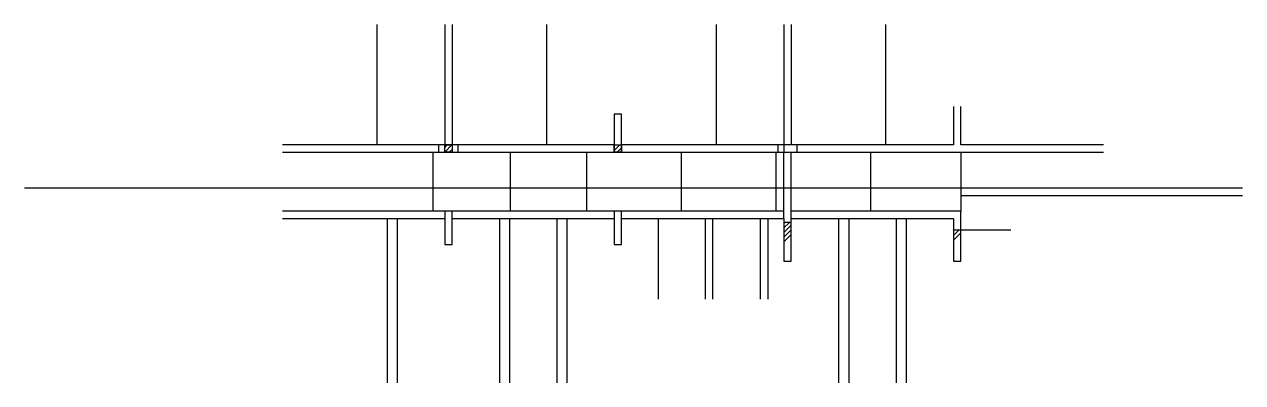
# Model space of a CAD drawing. Header units: metres. Extents: x 3824 to 6963, y 2574 to 3498.
import ezdxf

# ---------------------------------------------------------------- set-up
doc = ezdxf.new("R2010")
doc.units = ezdxf.units.M
for name, color, linetype in [('3', 7, 'Continuous'), ('7', 7, 'Continuous'), ('Painéis', 7, 'Continuous')]:
    doc.layers.add(name, color=color, linetype=linetype)

msp = doc.modelspace()

# ---------------------------------------------------------------- linework, layer by layer
at = {"layer": '3', "color": 7, "lineweight": 25}
for p, q in [((4906.7, 3497.9), (4906.7, 3186.9)), ((4925.7, 3497.9), (4925.7, 3186.9)), ((5780.7, 3497.9), (5780.7, 3186.9)), ((5799.7, 3497.9), (5799.7, 3186.9)), ((4906.7, 3168.7), (4925, 3186.9)), ((4906.7, 3180.7), (4913, 3186.9)), ((4918, 3167.9), (4925.7, 3175.6)), ((5343.7, 3172.9), (5357.7, 3186.9)), ((5343.7, 3184.9), (5345.7, 3186.9)), ((5350.8, 3167.9), (5362.7, 3179.9)), ((5780.7, 3186.9), (5780.7, 3167.9)), ((5780.7, 2996.9), (5780.7, 3167.9)), ((5799.7, 2986.9), (5799.7, 3167.9)), ((5578.7, 2788.9), (5578.7, 2996.9)), ((5597.7, 2788.9), (5597.7, 2996.9)), ((5780.7, 2972.8), (5794.8, 2986.9)), ((5780.7, 2984.8), (5782.8, 2986.9)), ((5780.7, 2960.8), (5799.7, 2979.8)), ((5780.7, 2948.8), (5799.7, 2967.8)), ((5780.7, 2936.8), (5799.7, 2955.8)), ((6217.7, 2953), (6231.6, 2966.9)), ((6217.7, 2965), (6219.6, 2966.9)), ((6217.7, 2941), (6236.7, 2960))]:
    msp.add_line(p, q, dxfattribs=at)
for points in [[(6217.7, 3285.9), (6217.7, 3186.9)], [(6236.7, 3186.9), (6236.7, 3285.9)], [(4891.2, 3186.9), (4488.7, 3186.9)], [(5343.7, 3186.9), (4941.2, 3186.9)], [(5765.2, 3186.9), (5362.7, 3186.9)], [(6217.7, 3186.9), (5815.2, 3186.9)], [(6604.2, 3186.9), (6236.7, 3186.9)], [(4488.7, 3167.9), (4891.2, 3167.9)], [(4941.2, 3167.9), (5343.7, 3167.9)], [(5362.7, 3167.9), (5765.2, 3167.9)], [(5815.2, 3167.9), (6227.2, 3167.9)], [(6227.2, 3167.9), (6604.2, 3167.9)], [(4906.7, 3015.9), (4488.7, 3015.9)], [(5343.7, 3015.9), (4925.7, 3015.9)], [(5780.7, 3015.9), (5362.7, 3015.9)], [(6236.7, 3015.9), (5799.7, 3015.9)], [(6236.7, 2966.9), (6236.7, 3015.9)], [(4488.7, 2996.9), (4906.7, 2996.9)], [(4925.7, 2996.9), (5343.7, 2996.9)], [(5362.7, 2996.9), (5780.7, 2996.9)], [(5780.7, 2996.9), (5780.7, 2986.9)], [(5799.7, 2996.9), (6217.7, 2996.9)], [(5799.7, 2986.9), (5799.7, 2996.9)], [(6217.7, 2996.9), (6217.7, 2966.9)], [(6365.7, 2966.9), (6236.7, 2966.9)]]:
    msp.add_lwpolyline(points, dxfattribs=at)
at = {"layer": '7', "color": 7, "lineweight": 25}
for points in [[(5343.7, 3167.9), (5362.7, 3167.9), (5362.7, 3265.9), (5343.7, 3265.9), (5343.7, 3167.9)], [(4891.2, 3167.9), (4941.2, 3167.9), (4941.2, 3186.9), (4891.2, 3186.9), (4891.2, 3167.9)], [(4906.7, 3186.9), (4925.7, 3186.9), (4925.7, 3167.9), (4906.7, 3167.9), (4906.7, 3186.9)], [(5343.7, 3186.9), (5362.7, 3186.9), (5362.7, 3167.9), (5343.7, 3167.9), (5343.7, 3186.9)], [(5765.2, 3167.9), (5815.2, 3167.9), (5815.2, 3186.9), (5765.2, 3186.9), (5765.2, 3167.9)], [(4906.7, 2929.9), (4925.7, 2929.9), (4925.7, 3015.9), (4906.7, 3015.9), (4906.7, 2929.9)], [(5343.7, 2929.9), (5362.7, 2929.9), (5362.7, 3015.9), (5343.7, 3015.9), (5343.7, 2929.9)], [(5780.7, 2886.9), (5799.7, 2886.9), (5799.7, 2986.9), (5780.7, 2986.9), (5780.7, 2886.9)], [(6217.7, 2886.9), (6236.7, 2886.9), (6236.7, 2966.9), (6217.7, 2966.9), (6217.7, 2886.9)]]:
    msp.add_lwpolyline(points, dxfattribs=at)
at = {"layer": 'Painéis', "color": 7, "lineweight": 25}
for p, q in [((4732.7, 3186.9), (4732.7, 3497.9)), ((5169.7, 3186.9), (5169.7, 3497.9)), ((5606.7, 3186.9), (5606.7, 3497.9)), ((6043.7, 3186.9), (6043.7, 3497.9)), ((4876.2, 3167.9), (4876.2, 3015.9)), ((5075.7, 3167.9), (5075.7, 3015)), ((5271.7, 3167.9), (5271.7, 3015)), ((5515.7, 3167.9), (5515.7, 3015)), ((5759.7, 3167.9), (5759.7, 3015)), ((6003.7, 3167.9), (6003.7, 3015)), ((6236.7, 3167.9), (6236.7, 3015)), ((3823.7, 3076.4), (6962.7, 3076.4)), ((6236.7, 3056.4), (6962.7, 3056.4)), ((4758.7, 2996.9), (4758.7, 2573.9)), ((4784.7, 2996.9), (4784.7, 2573.9)), ((5047.7, 2996.9), (5047.7, 2573.9)), ((5073.7, 2996.9), (5073.7, 2573.9)), ((5195.7, 2996.9), (5195.7, 2573.9)), ((5221.7, 2996.9), (5221.7, 2573.9)), ((5456.7, 2996.9), (5456.7, 2788.9)), ((5719.7, 2996.9), (5719.7, 2788.9)), ((5739.7, 2996.9), (5739.7, 2788.9)), ((5921.7, 2996.9), (5921.7, 2573.9)), ((5947.7, 2996.9), (5947.7, 2573.9)), ((6069.7, 2996.9), (6069.7, 2573.9)), ((6095.7, 2996.9), (6095.7, 2573.9))]:
    msp.add_line(p, q, dxfattribs=at)

doc.saveas('drawing.dxf')
